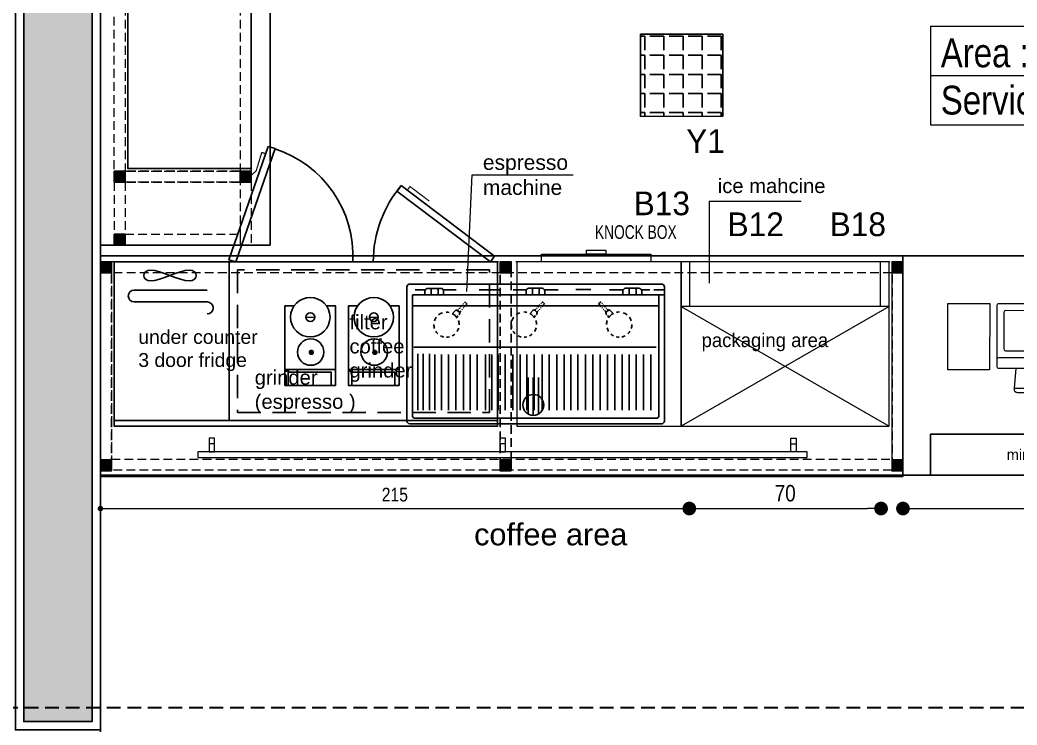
# Model space of a CAD drawing. Header units: millimetres. Extents: x 106699 to 122058, y 158555 to 162844.
# Drawn here: x 112306 to 112670, y 160280.4 to 160537.7 of the extents above; entities that cross this region are included whole.
import ezdxf
from ezdxf.enums import TextEntityAlignment as Align

# ---------------------------------------------------------------- set-up
doc = ezdxf.new("R2010")
doc.units = ezdxf.units.MM
for name, pattern in [('$0$4+1 daire_(K) TİP A - C BLOK$0$4+1 (K) 1$0$3+1 daire1$0$131121 243C_L00F00(plan)$0$HIDDEN2', [4.7625, 3.175, -1.5875]), ('11-021_3000-BLOK_K_ZEMIN_KAT_STR$0$HIDDEN2', [4.7625, 3.175, -1.5875]), ('DASHED', [12.77794, 8.518627, -4.259313]), ('HIDDEN', [0.375, 0.25, -0.125])]:
    doc.linetypes.add(name, pattern=pattern)
for name, color, linetype in [('0-HSL-WLL', 253, 'Continuous'), ('002 Çizgi', 7, 'Continuous'), ('300_Z4_STR_F03$0$2-SPS-RCN', 2, 'Continuous'), ('I-Eqpm-Move-N', 2, 'Continuous'), ('I-Powr-Wall-N', 2, 'Continuous'), ('S2000-002 Çizgi', 7, 'Continuous')]:
    doc.layers.add(name, color=color, linetype=linetype)
for name, color, linetype, lineweight in [('300_Z4_STR_F03$0$AUDIT_D_220920114151-103', 251, 'Continuous', 5), ('AIT - Kitchen Equipment', 4, 'Continuous', 5), ('AIT-KITCHEN EQUIPMENT', 4, 'Continuous', 0), ('no3_mermer gorunus on', 31, 'Continuous', 15), ('no3_paslanmaz gorunus arka', 173, 'Continuous', 9), ('no3_paslanmaz gorunus on', 163, 'Continuous', 15), ('no3_tefriş arka kalın', 77, 'Continuous', 15), ('no3_yazı tefriş', 152, 'Continuous', 0), ('oda poz', 51, 'Continuous', 13)]:
    doc.layers.add(name, color=color, linetype=linetype, lineweight=lineweight)
doc.layers.add('area', color=200, linetype='Continuous', plot=False)
doc.styles.add('ARTUR', font='l_10646.ttf')
doc.styles.add('ATG_ROMANS', font='GOTHIC.TTF', dxfattribs={"width": 0.75})
doc.styles.add('BE', font='ARIALN.TTF')
doc.styles.add('EC', font='ARIALN.TTF')
doc.styles.get("Standard").update_dxf_attribs({"font": 'arial.ttf'})
doc.styles.add('TAKSİM', font='GOTHIC.TTF', dxfattribs={"height": 20})
doc.dimstyles.new('BE-50', dxfattribs={"dimscale": 100, "dimtxt": 0.06, "dimasz": 0.05, "dimexe": 0.025, "dimexo": 0, "dimgap": 0.025, "dimtad": 1, "dimdec": 1, "dimrnd": 0.5, "dimdsep": 46, "dimtxsty": 'BE', "dimblk": 'DOT', "dimcen": 0.5, "dimdle": 0.025, "dimse1": 1, "dimse2": 1, "dimclrd": 256, "dimclre": 256, "dimclrt": 256, "dimadec": 0, "dimazin": 2, "dimtm": 1e-09, "dimtfac": 1, "dimtdec": 1, "dimtix": 1, "dimtmove": 2, "dimatfit": 0, "dimldrblk": 'DOT', "dimfxl": 0.5, "dimfxlon": 1, "dimtolj": 1, "dimlwd": 9, "dimlwe": 0, "dimarcsym": 0})
doc.dimstyles.new('Copy of BE-50', dxfattribs={"dimscale": 100, "dimtxt": 0.05, "dimasz": 0.02, "dimexe": 0.025, "dimexo": 0, "dimgap": 0.025, "dimtad": 1, "dimdec": 1, "dimrnd": 0.5, "dimdsep": 46, "dimtxsty": 'BE', "dimblk": 'DOT', "dimcen": 0.5, "dimdle": 0.025, "dimse1": 1, "dimse2": 1, "dimclrd": 256, "dimclre": 256, "dimclrt": 256, "dimadec": 0, "dimazin": 2, "dimtm": 1e-09, "dimtfac": 1, "dimtdec": 1, "dimtix": 1, "dimtmove": 2, "dimatfit": 0, "dimldrblk": 'DOT', "dimfxl": 0.5, "dimfxlon": 1, "dimtolj": 1, "dimlwd": 9, "dimlwe": 0, "dimarcsym": 0})

# ---------------------------------------------------------------- blocks, each defined once
blk = doc.blocks.new('COLUMN')
at = {"layer": '300_Z4_STR_F03$0$AUDIT_D_220920114151-103', "true_color": 0x303030}
h = blk.add_hatch(color=250, dxfattribs=at)
h.dxf.hatch_style = 1
h.paths.add_polyline_path([(104767.62, 177818.4), (104852.62, 177818.4), (104852.62, 177903.41), (104767.62, 177903.41)])
h.paths.add_polyline_path([(104052.62, 177903.41), (104052.62, 177818.41), (103967.62, 177818.41), (103967.62, 177903.41)])
edge = h.paths.add_edge_path()
edge.add_line((104052.62, 177498.41), (104052.62, 177438.41))
h.paths.add_polyline_path([(103967.62, 177498.41), (104052.62, 177498.41), (104052.62, 177438.41), (103967.62, 177438.41)])
h.paths.add_polyline_path([(104852.62, 177438.41), (104767.62, 177438.41), (104767.62, 177498.41), (104852.62, 177498.41)])
h.paths.add_polyline_path([(104852.62, 177018.41), (104767.62, 177018.41), (104767.62, 177103.41), (104852.62, 177103.41)])
h.paths.add_polyline_path([(103967.62, 176233.41), (103967.62, 176318.41), (104052.62, 176318.41), (104052.62, 176233.41)])
h.paths.add_polyline_path([(103967.62, 177103.41), (104052.62, 177103.41), (104052.62, 177018.41), (103967.62, 177018.41)])
blk = doc.blocks.new('*U24')
for p, q in [((-300, 0), (16.3, 0)), ((-300, 0), (-300, -120)), ((16.3, 0), (16.3, -120)), ((-300, -60), (16.3, -60)), ((-300, -120), (16.3, -120))]:
    blk.add_line(p, q)
at = {"style": 'EC'}
blk.add_text('m² ', height=35, dxfattribs=at).set_placement((-36.2, -50))
at = {"linetype": 'ByBlock', "insert": (25, -275), "char_height": 50, "attachment_point": 7, "style": 'ARTUR'}
blk.add_mtext('\\A1;', dxfattribs=at)
at = {"style": 'EC'}
for tag, p in [('ROOMNO', (-287.5, -50)), ('ROOMNAME', (-287.5, -107.5))]:
    blk.add_attdef(tag, p, '', height=35, dxfattribs=at)
blk.add_attdef('BRUT', text='', height=35, dxfattribs=at).set_placement((-36.2, -50), align=Align.RIGHT)
blk = doc.blocks.new('1 - POINT OF SALE - PLAN VIEW')
at = {"layer": 'AIT - Kitchen Equipment', "color": 8}
for p, q in [((107, 389), (259.4, 389)), ((107, 147.7), (107, 389)), ((259.4, 389), (259.4, 147.7)), ((285.4, 382.6), (285.4, 185.5)), ((621.9, 389), (291.7, 389)), ((628.3, 185.5), (628.3, 382.6)), ((310.8, 357.2), (310.8, 223.6)), ((596.5, 363.6), (317.1, 363.6)), ((426.8, 333.1), (497.9, 333.1)), ((443.3, 352.4), (443.3, 219.8)), ((481.4, 352.4), (481.4, 219.8)), ((602.9, 223.6), (602.9, 357.2)), ((426.8, 305.7), (497.9, 305.7)), ((285.4, 185.5), (285.4, 159.6)), ((621.9, 191.8), (291.7, 191.8)), ((317.1, 217.2), (596.5, 217.2)), ((628.3, 159.6), (628.3, 185.5)), ((259.4, 147.7), (107, 147.7)), ((291.7, 153.3), (621.9, 153.3)), ((355.2, 153.3), (348.7, 78.9)), ((564.9, 78.9), (558.4, 153.3)), ((564.9, 79), (348.7, 79)), ((361.4, 65.1), (552.3, 65.1))]:
    blk.add_line(p, q, dxfattribs=at)
blk.add_circle((462.3, 319.4), 38.1, dxfattribs=at)
for centre, radius, start, end in [((291.7, 382.6), 6.35, 90, 180), ((621.9, 382.6), 6.35, 360, 90), ((317.1, 357.2), 6.35, 90, 180), ((596.5, 357.2), 6.35, 0, 90), ((317.1, 223.6), 6.35, 180, 270), ((596.5, 223.6), 6.35, 270, 360), ((291.7, 185.5), 6.35, 90, 180), ((621.9, 185.5), 6.35, 0, 90), ((291.7, 159.6), 6.35, 180, 270), ((621.9, 159.6), 6.35, 270, 0), ((361.4, 77.8), 12.7, 175, 270), ((552.3, 77.8), 12.7, 270, 5)]:
    blk.add_arc(centre, radius, start, end, dxfattribs=at)
blk = doc.blocks.new('A$C5b66a317')
at = {"color": 4}
blk.add_line((65, 110), (80, 110), dxfattribs=at)
for points in [[(0, 0), (0, 120), (80, 120), (80, 0)], [(65, 10), (65, 110)], [(65, 10), (80, 10)], [(0, 0), (80, 0)]]:
    blk.add_lwpolyline(points, dxfattribs=at)
at = {"layer": 'S2000-002 Çizgi', "color": 8, "true_color": 0x7a7a7a, "xscale": 0.1000002334292748, "yscale": 0.1000002334292748, "zscale": 0.1000002334292748, "rotation": 89.94642514503302}
blk.add_blockref('1 - POINT OF SALE - PLAN VIEW', (56.28, 5.68), dxfattribs=at)
at = {"layer": 'S2000-002 Çizgi', "color": 8, "true_color": 0x7a7a7a, "insert": (70.52, 37.86, 0), "char_height": 4, "width": 105.5846, "attachment_point": 1, "rotation": 90.009}
blk.add_mtext('{\\fManrope Light|b0|i0|c0|p2;mini \\fManrope Light|b0|i0|c162|p2;product shelf}', dxfattribs=at)
blk = doc.blocks.new('_Dot')
at = {"color": 0, "linetype": 'ByBlock', "lineweight": -2}
blk.add_line((-0.5, 0), (-1, 0), dxfattribs=at)
at = {"color": 0, "linetype": 'ByBlock', "const_width": 0.5}
blk.add_lwpolyline([(-0.25, 0, 1), (0.25, 0, 1)], format="xyb", close=True, dxfattribs=at)
blk = doc.blocks.new('*D44')
at = {"layer": 'Defpoints', "color": 0, "transparency": 16777216}
for p in [(112550.37, 160371.6), (112620.37, 160371.59), (112620.37, 160359.42)]:
    blk.add_point(p, dxfattribs=at)
at = {"layer": 'S2000-002 Çizgi', "color": 134, "lineweight": 9, "true_color": 0x00a5a5, "transparency": 16777216}
blk.add_line((112555.37, 160359.42), (112615.37, 160359.42), dxfattribs=at)
at = {"layer": 'S2000-002 Çizgi', "color": 134, "lineweight": 9, "true_color": 0x00a5a5, "transparency": 16777216, "xscale": 5, "yscale": 5, "zscale": 5, "rotation": 180}
blk.add_blockref('_Dot', (112550.37, 160359.42), dxfattribs=at)
at = {"layer": 'S2000-002 Çizgi', "color": 134, "lineweight": 9, "true_color": 0x00a5a5, "transparency": 16777216, "xscale": 5, "yscale": 5, "zscale": 5}
blk.add_blockref('_Dot', (112620.37, 160359.42), dxfattribs=at)
at = {"layer": 'S2000-002 Çizgi', "color": 134, "true_color": 0x00a5a5, "transparency": 16777216, "insert": (112585.37, 160364.98), "char_height": 6, "attachment_point": 5, "style": 'BE'}
blk.add_mtext('\\A1;70', dxfattribs=at)
blk = doc.blocks.new('*D45')
at = {"layer": 'Defpoints', "color": 0, "transparency": 16777216}
for p in [(112628.37, 160371.6), (112748.37, 160371.6), (112748.37, 160359.42)]:
    blk.add_point(p, dxfattribs=at)
at = {"layer": 'S2000-002 Çizgi', "color": 134, "lineweight": 9, "true_color": 0x00a5a5, "transparency": 16777216}
blk.add_line((112633.37, 160359.42), (112743.37, 160359.42), dxfattribs=at)
at = {"layer": 'S2000-002 Çizgi', "color": 134, "lineweight": 9, "true_color": 0x00a5a5, "transparency": 16777216, "xscale": 5, "yscale": 5, "zscale": 5, "rotation": 180}
blk.add_blockref('_Dot', (112628.37, 160359.42), dxfattribs=at)
at = {"layer": 'S2000-002 Çizgi', "color": 134, "lineweight": 9, "true_color": 0x00a5a5, "transparency": 16777216, "xscale": 5, "yscale": 5, "zscale": 5}
blk.add_blockref('_Dot', (112748.37, 160359.42), dxfattribs=at)
at = {"layer": 'S2000-002 Çizgi', "color": 134, "true_color": 0x00a5a5, "transparency": 16777216, "insert": (112688.37, 160364.98), "char_height": 6, "attachment_point": 5, "style": 'BE'}
blk.add_mtext('\\A1;120', dxfattribs=at)
blk = doc.blocks.new('power-220v-single')
at = {"layer": 'I-Powr-Wall-N'}
for p, q in [((0, 38.1), (0, -99.6)), ((-19, 33), (-19, -99.6)), ((19, 33), (19, -99.6))]:
    blk.add_line(p, q, dxfattribs=at)
blk.add_circle((0, 0), 38.1, dxfattribs=at)
blk = doc.blocks.new('#11 - ESPRESSO 3HEAD - PLAN VIEW')
at = {"layer": 'I-Eqpm-Move-N', "color": 1}
for p, q in [((-22909.8, -9619.5), (-22909.8, -9129.5)), ((-22899.8, -9119.5), (-21979.8, -9119.4)), ((-21969.8, -9619.4), (-21969.8, -9129.4)), ((-21969.8, -9619.4), (-21969.8, -9129.4)), ((-22889.8, -9589.5), (-22889.8, -9149.5)), ((-22879.8, -9139.5), (-22000.3, -9139.4)), ((-21989.8, -9589.4), (-21989.8, -9149.4)), ((-22879.8, -9399.4), (-21994.5, -9399.4)), ((-22889.8, -9549.5), (-21989.8, -9549.4)), ((-22909.8, -9589.5), (-21989.8, -9589.4)), ((-22826.6, -9589.5), (-22826.6, -9604)), ((-22806.2, -9589.5), (-22806.2, -9614)), ((-22781.1, -9614), (-22781.1, -9589.5)), ((-22758.1, -9604), (-22758.1, -9589.5)), ((-22472.9, -9589.6), (-22472.9, -9604.1)), ((-22452.6, -9589.6), (-22452.6, -9614.1)), ((-22427.5, -9614.1), (-22427.5, -9589.6)), ((-22404.5, -9604.1), (-22404.5, -9589.6)), ((-22103.6, -9589.2), (-22103.6, -9603.7)), ((-22083.2, -9589.2), (-22083.2, -9613.7)), ((-22058.2, -9613.7), (-22058.2, -9589.2)), ((-22035.2, -9603.7), (-22035.2, -9589.2)), ((-22899.8, -9629.5), (-21979.8, -9629.4)), ((-22816.6, -9614), (-22768.1, -9614)), ((-22462.9, -9614.1), (-22414.5, -9614.1)), ((-22093.6, -9613.7), (-22045.2, -9613.7))]:
    blk.add_line(p, q, dxfattribs=at)
at = {"layer": 'I-Eqpm-Move-N', "color": 254}
for p, q in [((-22860.6, -9169), (-22860.6, -9372.2)), ((-22833.4, -9169), (-22833.4, -9372.2)), ((-22806.3, -9169), (-22806.3, -9372.2)), ((-22780.4, -9169), (-22780.4, -9372.2)), ((-22755.7, -9169), (-22755.7, -9372.2)), ((-22728.5, -9169), (-22728.5, -9372.2)), ((-22701.4, -9169), (-22701.4, -9372.2)), ((-22675.5, -9169), (-22675.5, -9372.2)), ((-22648.3, -9169), (-22648.3, -9372.2)), ((-22621.2, -9169), (-22621.2, -9372.2)), ((-22594, -9169), (-22594, -9372.2)), ((-22568.1, -9169), (-22568.1, -9372.2)), ((-22543.4, -9169), (-22543.4, -9372.2)), ((-22516.3, -9169), (-22516.3, -9372.2)), ((-22489.1, -9169), (-22489.2, -9372.2)), ((-22463.2, -9169), (-22463.2, -9372.2)), ((-22433.6, -9169), (-22433.6, -9372.2)), ((-22407.7, -9169), (-22407.7, -9372.2)), ((-22383, -9169), (-22383, -9372.2)), ((-22355.9, -9169), (-22355.9, -9372.2)), ((-22328.7, -9169), (-22328.7, -9372.2)), ((-22302.8, -9169), (-22302.8, -9372.2)), ((-22279.4, -9169), (-22279.4, -9372.2)), ((-22255.9, -9169), (-22255.9, -9371.9)), ((-22226.3, -9169), (-22226.3, -9371.9)), ((-22200.3, -9169), (-22200.4, -9371.9)), ((-22175.7, -9169), (-22175.7, -9371.9)), ((-22148.5, -9169), (-22148.5, -9371.9)), ((-22121.4, -9169), (-22121.4, -9371.9)), ((-22095.5, -9169), (-22095.5, -9371.9)), ((-22072, -9169), (-22072, -9371.9)), ((-22052.4, -9169), (-22052.4, -9374.6)), ((-22028.9, -9169), (-22028.9, -9374.6)), ((-22009.3, -9169), (-22009.3, -9374.6)), ((-22722.2, -9521.6), (-22712, -9533.1)), ((-22707.3, -9508.4), (-22702, -9514.2)), ((-22704.9, -9533.5), (-22697.5, -9526.8)), ((-22704.5, -9533.1), (-22701, -9537.1)), ((-22699.4, -9517.1), (-22697.1, -9519.7)), ((-22697.1, -9526.4), (-22691.6, -9532.6)), ((-22689, -9535.4), (-22686.6, -9538.1)), ((-22452.3, -9535.4), (-22454.7, -9538.1)), ((-22444.2, -9526.4), (-22449.7, -9532.6)), ((-22441.9, -9517.1), (-22444.2, -9519.7)), ((-22436.4, -9533.5), (-22443.8, -9526.8)), ((-22436.8, -9533.1), (-22440.3, -9537.1)), ((-22434, -9508.4), (-22439.3, -9514.2)), ((-22419.1, -9521.6), (-22429.3, -9533.1)), ((-22169.5, -9535.1), (-22171.9, -9537.8)), ((-22161.4, -9526.1), (-22166.9, -9532.2)), ((-22159.1, -9516.8), (-22161.4, -9519.4)), ((-22153.6, -9533.1), (-22161.1, -9526.4)), ((-22154, -9532.8), (-22157.5, -9536.7)), ((-22151.2, -9508), (-22156.5, -9513.9)), ((-22136.3, -9521.3), (-22146.6, -9532.7)), ((-22698.6, -9539.8), (-22696, -9542.7)), ((-22693.6, -9545.4), (-22690.8, -9548.4)), ((-22688.4, -9551.1), (-22685.8, -9554)), ((-22683.9, -9541.2), (-22681.5, -9543.9)), ((-22683.4, -9556.7), (-22681, -9559.3)), ((-22678.8, -9546.8), (-22676.4, -9549.5)), ((-22678.6, -9562), (-22677.5, -9563.3)), ((-22676.1, -9563.3), (-22670.1, -9558)), ((-22674.1, -9552.1), (-22670, -9556.6)), ((-22467.2, -9552.1), (-22471.3, -9556.6)), ((-22465.2, -9563.3), (-22471.2, -9558)), ((-22462.5, -9546.8), (-22464.9, -9549.5)), ((-22462.7, -9562), (-22463.8, -9563.3)), ((-22457.9, -9556.7), (-22460.3, -9559.3)), ((-22457.4, -9541.2), (-22459.9, -9543.9)), ((-22452.9, -9551.1), (-22455.5, -9554)), ((-22447.7, -9545.4), (-22450.5, -9548.4)), ((-22442.7, -9539.8), (-22445.3, -9542.7)), ((-22184.5, -9551.7), (-22188.5, -9556.2)), ((-22182.5, -9563), (-22188.4, -9557.6)), ((-22179.7, -9546.4), (-22182.1, -9549.1)), ((-22179.9, -9561.6), (-22181.1, -9562.9)), ((-22175.1, -9556.3), (-22177.5, -9558.9)), ((-22174.7, -9540.8), (-22177.1, -9543.5)), ((-22170.1, -9550.7), (-22172.7, -9553.6)), ((-22165, -9545), (-22167.7, -9548)), ((-22160, -9539.4), (-22162.6, -9542.3)), ((-22909.8, -9608.5), (-22871.4, -9608.5)), ((-22856.3, -9608.5), (-22826.6, -9608.5)), ((-22759.2, -9608.5), (-22709.7, -9608.6)), ((-22641.5, -9608.9), (-22585.8, -9608.9)), ((-22521.8, -9608.4), (-22472, -9608.5)), ((-22403.1, -9608.5), (-22357.1, -9608.5)), ((-22310.2, -9608.5), (-22288.1, -9608.5)), ((-22288.7, -9608.5), (-22233, -9608.4)), ((-22149.6, -9608.2), (-22103.6, -9608.2)), ((-22117.5, -9608), (-22102.7, -9608)), ((-22036.1, -9608), (-22003, -9608)), ((-22014.1, -9608), (-21999.8, -9607.9))]:
    blk.add_line(p, q, dxfattribs=at)
at = {"layer": 'I-Eqpm-Move-N', "color": 1}
for centre, start, end in [((-22899.8, -9129.5), 90, 180), ((-21979.8, -9129.4), 0, 90), ((-22879.8, -9149.5), 90, 180), ((-21999.8, -9149.4), 0, 90), ((-22816.6, -9604), 180, 270), ((-22768.1, -9604), 270, 0), ((-22462.9, -9604.1), 180, 270), ((-22414.5, -9604.1), 270, 0), ((-22093.6, -9603.7), 180, 270), ((-22045.2, -9603.7), 270, 0), ((-22899.8, -9619.5), 180, 270), ((-21979.8, -9619.4), 270, 0)]:
    blk.add_arc(centre, 10, start, end, dxfattribs=at)
at = {"layer": 'I-Eqpm-Move-N', "color": 254}
for centre, radius, start, end in [((-22744.6, -9481.4), 46, 133.6501, 148.6762), ((-22744.6, -9481.4), 46, 102.1553, 117.7637), ((-22744.6, -9481.4), 46, 76.4057, 89.5918), ((-22744.6, -9481.4), 46, 49.1522, 63.6035), ((-22744.6, -9481.4), 46, 15.4264, 32.3494), ((-22396.7, -9481.4), 46, 147.6506, 164.5736), ((-22396.7, -9481.4), 46, 116.3965, 130.8478), ((-22396.7, -9481.4), 46, 90.4082, 103.5943), ((-22396.7, -9481.4), 46, 62.2363, 77.8447), ((-22396.7, -9481.4), 46, 31.3238, 46.3499), ((-22114, -9481), 46, 147.6506, 164.5736), ((-22114, -9481), 46, 116.3965, 130.8478), ((-22114, -9481), 46, 90.4082, 103.5943), ((-22114, -9481), 46, 62.2363, 77.8447), ((-22114, -9481), 46, 31.3238, 46.3499), ((-22744.6, -9481.4), 46, 162.2441, 180.7343), ((-22744.6, -9481.4), 46, 198.0245, 216.0549), ((-22744.6, -9481.4), 46, 341.0872, 359.9434), ((-22396.7, -9481.4), 46, 180.0566, 198.9128), ((-22396.7, -9481.4), 46, 323.9451, 341.9755), ((-22396.7, -9481.4), 46, 359.2657, 17.7559), ((-22114, -9481), 46, 180.0566, 198.9128), ((-22114, -9481), 46, 323.9451, 341.9755), ((-22114, -9481), 46, 359.2657, 17.7559), ((-22744.6, -9481.4), 46, 231.6193, 251.002), ((-22744.6, -9481.4), 46, 269.155, 282.7802), ((-22744.6, -9481.4), 46, 297.6311, 328.4212), ((-22708.2, -9529.7), 5, 221.9534, 311.9534), ((-22700.8, -9523.1), 5, 311.9534, 41.9534), ((-22440.5, -9523.1), 5, 138.0466, 228.0466), ((-22433.1, -9529.7), 5, 228.0466, 318.0466), ((-22396.7, -9481.4), 46, 211.5788, 242.3689), ((-22396.7, -9481.4), 46, 257.2198, 270.845), ((-22396.7, -9481.4), 46, 288.998, 308.3807), ((-22157.7, -9522.7), 5, 138.0466, 228.0466), ((-22150.3, -9529.4), 5, 228.0466, 318.0466), ((-22114, -9481), 46, 211.5788, 242.3689), ((-22114, -9481), 46, 257.2198, 270.845), ((-22114, -9481), 46, 288.998, 308.3807), ((-22676.7, -9562.6), 1, 221.9534, 311.9534), ((-22670.8, -9557.2), 1, 311.9534, 41.9534), ((-22670.8, -9557.2), 1, 311.9534, 41.9534), ((-22470.5, -9557.2), 1, 138.0466, 228.0466), ((-22470.5, -9557.2), 1, 138.0466, 228.0466), ((-22464.6, -9562.6), 1, 228.0466, 318.0466), ((-22187.8, -9556.9), 1, 138.0466, 228.0466), ((-22187.8, -9556.9), 1, 138.0466, 228.0466), ((-22181.8, -9562.2), 1, 228.0466, 318.0466)]:
    blk.add_arc(centre, radius, start, end, dxfattribs=at)
at = {"layer": 'I-Powr-Wall-N', "rotation": 359.9999999999999}
blk.add_blockref('power-220v-single', (-22431, -9188.1), dxfattribs=at)
blk = doc.blocks.new('A$C1C4536AD')
at = {"layer": 'S2000-002 Çizgi'}
for points in [[(0, 29), (0, 0), (18.5, 0)], [(3.39, 29), (0, 29), (0, 26.84)], [(18.5, 26.95), (18.5, 29), (15.2, 29)], [(18.5, 0), (18.5, 29)], [(7.82, 24.81), (10.92, 24.88)], [(0, 5.79), (18.5, 5.79)], [(1.26, 0), (1.26, 4.77), (16.97, 4.77), (16.97, 0)]]:
    blk.add_lwpolyline(points, dxfattribs=at)
at = {"layer": 'S2000-002 Çizgi', "const_width": 1}
blk.add_lwpolyline([(9.18, 12.02, 1), (10.18, 12.02, 1)], format="xyb", close=True, dxfattribs=at)
at = {"layer": 'S2000-002 Çizgi'}
blk.add_lwpolyline([(0.33, 5.24), (1.35, 5.24), (1.35, 5.79), (0.33, 5.79)], close=True, dxfattribs=at)
for centre, radius in [((9.3, 24.88), 7.2), ((9.3, 24.88), 1.6), ((9.43, 12.15), 4.82)]:
    blk.add_circle(centre, radius, dxfattribs=at)
blk = doc.blocks.new('A$C4e98ec13')
at = {"layer": 'no3_paslanmaz gorunus arka'}
for p, q in [((3.23, 43.67), (3.23, 60)), ((72.77, 43.67), (72.77, 60)), ((76, 43.67), (0, 43.67)), ((0, 43.67), (76, 0)), ((76, 43.67), (0, 0))]:
    blk.add_line(p, q, dxfattribs=at)
blk.add_lwpolyline([(76, 60), (0, 60), (0, 0), (76, 0), (76, 60)], dxfattribs=at)
blk = doc.blocks.new('A$Ce6916c44')
at = {"layer": 'no3_paslanmaz gorunus on'}
for points in [[(9, 62.8), (49, 62.8), (49, 60), (9, 60)], [(25.5, 64.2), (32.5, 64.2), (32.5, 62.8), (25.5, 62.8)], [(60, 60), (0, 60), (0, 0), (60, 0)]]:
    blk.add_lwpolyline(points, close=True, dxfattribs=at)
blk = doc.blocks.new('*D233')
at = {"layer": 'Defpoints', "color": 0, "transparency": 16777216}
for p in [(112335.37, 160371.16), (112550.37, 160371.6), (112550.37, 160359.42)]:
    blk.add_point(p, dxfattribs=at)
at = {"layer": 'S2000-002 Çizgi', "color": 134, "lineweight": 9, "true_color": 0x00a5a5, "transparency": 16777216}
blk.add_line((112337.37, 160359.42), (112548.37, 160359.42), dxfattribs=at)
at = {"layer": 'S2000-002 Çizgi', "color": 134, "lineweight": 9, "true_color": 0x00a5a5, "transparency": 16777216, "xscale": 2, "yscale": 2, "zscale": 2, "rotation": 180}
blk.add_blockref('_Dot', (112335.37, 160359.42), dxfattribs=at)
at = {"layer": 'S2000-002 Çizgi', "color": 134, "lineweight": 9, "true_color": 0x00a5a5, "transparency": 16777216, "xscale": 2, "yscale": 2, "zscale": 2}
blk.add_blockref('_Dot', (112550.37, 160359.42), dxfattribs=at)
at = {"layer": 'S2000-002 Çizgi', "color": 134, "true_color": 0x00a5a5, "transparency": 16777216, "insert": (112442.87, 160364.47), "char_height": 5, "attachment_point": 5, "style": 'BE'}
blk.add_mtext('\\A1;215', dxfattribs=at)

msp = doc.modelspace()

# ---------------------------------------------------------------- hatches: boundary and pattern name
h = msp.add_hatch(color=4)
h.dxf.hatch_style = 1
h.paths.add_polyline_path([(112344.37, 160482.58), (112344.37, 160478.58), (112340.37, 160478.58), (112340.37, 160482.58)])
h = msp.add_hatch(color=4)
h.dxf.hatch_style = 1
h.paths.add_polyline_path([(112390.37, 160482.58), (112390.37, 160478.58), (112386.37, 160478.58), (112386.37, 160482.58)])
h = msp.add_hatch(color=4)
h.dxf.hatch_style = 1
h.paths.add_polyline_path([(112344.37, 160459.6), (112344.37, 160455.6), (112340.37, 160455.6), (112340.37, 160459.6)])
h = msp.add_hatch(color=4)
h.dxf.hatch_style = 1
h.paths.add_polyline_path([(112335.37, 160445.5), (112339.37, 160445.5), (112339.37, 160449.5), (112335.37, 160449.5)])
h = msp.add_hatch(color=4)
h.dxf.hatch_style = 1
h.paths.add_polyline_path([(112485.37, 160445.5), (112481.37, 160445.5), (112481.37, 160449.5), (112485.37, 160449.5)])
h = msp.add_hatch(color=4)
h.dxf.hatch_style = 1
h.paths.add_polyline_path([(112628.37, 160445.5), (112624.37, 160445.5), (112624.37, 160449.5), (112628.37, 160449.5)])
h = msp.add_hatch(color=4)
h.dxf.hatch_style = 1
h.paths.add_polyline_path([(112335.37, 160377.16), (112339.37, 160377.16), (112339.37, 160373.16), (112335.37, 160373.16)])
h = msp.add_hatch(color=4)
h.dxf.hatch_style = 1
h.paths.add_polyline_path([(112485.37, 160377.16), (112481.37, 160377.16), (112481.37, 160373.16), (112485.37, 160373.16)])
h = msp.add_hatch(color=4)
h.dxf.hatch_style = 1
h.paths.add_polyline_path([(112628.37, 160377.16), (112624.37, 160377.16), (112624.37, 160373.16), (112628.37, 160373.16)])
at = {"layer": '0-HSL-WLL', "true_color": 0x7a7a7a}
h = msp.add_hatch(color=8, dxfattribs=at)
h.dxf.hatch_style = 1
h.paths.add_polyline_path([(112332.37, 160910.9), (112307.37, 160910.9), (112307.37, 160654.78), (112332.36, 160654.78), (112332.36, 160674.78), (112332.36, 160674.78), (112332.36, 160654.78), (113585.75, 160654.78), (113585.75, 160127.9), (113949.1, 160127.9), (113949.1, 160147.9), (113605.75, 160147.9), (113605.75, 160674.78), (112332.36, 160674.78), (112332.36, 160654.82), (112332.36, 160654.78), (112332.36, 160674.78)])
h.paths.add_polyline_path([(112332.37, 160569.78), (112307.37, 160569.78), (112307.37, 160351.53), (112307.37, 160281.65), (112332.37, 160281.65)], flags=17)
h.paths.add_polyline_path([(113892.37, 159769.78), (113892.37, 159789.78), (113192.37, 159789.78), (113192.37, 159769.78)])
h.paths.add_polyline_path([(112772.37, 159789.78), (112772.37, 159769.78), (113107.37, 159769.78), (113107.37, 159789.78)])
h.paths.add_polyline_path([(112712.37, 159769.78), (112712.37, 159789.78), (112392.37, 159789.78), (112392.37, 159769.78)])
at = {"layer": 'S2000-002 Çizgi', "true_color": 0x7a7a7a}
h = msp.add_hatch(dxfattribs=at)
h.set_pattern_fill('ANGLE', color=8, angle=180)
h.set_pattern_definition([(180, (111367.602, 159302.494), (1e-14, -6.985), [5.08, -1.905]), (270, (111367.602, 159302.494), (6.985, 1e-14), [5.08, -1.905])])
h.paths.add_polyline_path([(112532.6, 160502.55), (112562.6, 160502.58), (112562.57, 160532.58), (112532.57, 160532.55)])

# ---------------------------------------------------------------- linework, layer by layer
at = {"color": 4, "linetype": '$0$4+1 daire_(K) TİP A - C BLOK$0$4+1 (K) 1$0$3+1 daire1$0$131121 243C_L00F00(plan)$0$HIDDEN2'}
for points in [[(112340.37, 160482.58), (112340.37, 160478.58), (112386.37, 160478.58), (112386.37, 160482.58)], [(112335.37, 160449.5), (112339.37, 160449.5), (112339.37, 160377.16), (112335.37, 160377.16)], [(112485.37, 160449.5), (112481.37, 160449.5), (112481.37, 160377.16), (112485.37, 160377.16)], [(112628.37, 160449.5), (112624.37, 160449.5), (112624.37, 160377.16), (112628.37, 160377.16)]]:
    msp.add_lwpolyline(points, close=True, dxfattribs=at)
at = {"color": 4}
for points in [[(112340.37, 160482.58), (112340.37, 160478.58), (112344.37, 160478.58), (112344.37, 160482.58)], [(112386.37, 160482.58), (112386.37, 160478.58), (112390.37, 160478.58), (112390.37, 160482.58)], [(112340.37, 160459.6), (112340.37, 160455.6), (112344.37, 160455.6), (112344.37, 160459.6)], [(112335.37, 160449.5), (112339.37, 160449.5), (112339.37, 160445.5), (112335.37, 160445.5)], [(112485.37, 160449.5), (112481.37, 160449.5), (112481.37, 160445.5), (112485.37, 160445.5)], [(112628.37, 160449.5), (112624.37, 160449.5), (112624.37, 160445.5), (112628.37, 160445.5)], [(112335.37, 160373.16), (112339.37, 160373.16), (112339.37, 160377.16), (112335.37, 160377.16)], [(112485.37, 160373.16), (112481.37, 160373.16), (112481.37, 160377.16), (112485.37, 160377.16)], [(112628.37, 160373.16), (112624.37, 160373.16), (112624.37, 160377.16), (112628.37, 160377.16)]]:
    msp.add_lwpolyline(points, close=True, dxfattribs=at)
at = {"layer": '002 Çizgi', "color": 7}
for p, q in [((112352.66, 160446.31), (112353.81, 160446.48)), ((112353.81, 160446.48), (112355.27, 160446.31)), ((112367.75, 160446.48), (112366.29, 160446.31)), ((112368.9, 160446.31), (112367.75, 160446.48)), ((112351.19, 160444.48), (112351.36, 160445.21)), ((112351.36, 160443.74), (112351.19, 160444.48)), ((112351.36, 160445.21), (112351.85, 160445.85)), ((112351.85, 160443.1), (112351.36, 160443.74)), ((112351.85, 160445.85), (112352.66, 160446.31)), ((112352.66, 160442.65), (112351.85, 160443.1)), ((112355.27, 160446.31), (112356.97, 160445.85)), ((112356.97, 160443.1), (112355.27, 160442.65)), ((112356.97, 160445.85), (112358.83, 160445.21)), ((112358.83, 160443.74), (112356.97, 160443.1)), ((112358.83, 160445.21), (112360.78, 160444.48)), ((112360.78, 160444.48), (112358.83, 160443.74)), ((112362.73, 160445.21), (112360.78, 160444.48)), ((112360.78, 160444.48), (112362.73, 160443.74)), ((112364.59, 160445.85), (112362.73, 160445.21)), ((112362.73, 160443.74), (112364.59, 160443.1)), ((112366.29, 160446.31), (112364.59, 160445.85)), ((112364.59, 160443.1), (112366.29, 160442.65)), ((112369.71, 160445.85), (112368.9, 160446.31)), ((112368.9, 160442.65), (112369.71, 160443.1)), ((112370.2, 160445.21), (112369.71, 160445.85)), ((112369.71, 160443.1), (112370.2, 160443.74)), ((112370.37, 160444.48), (112370.2, 160445.21)), ((112370.2, 160443.74), (112370.37, 160444.48)), ((112353.81, 160442.47), (112352.66, 160442.65)), ((112355.27, 160442.65), (112353.81, 160442.47)), ((112366.29, 160442.65), (112367.75, 160442.47)), ((112367.75, 160442.47), (112368.9, 160442.65)), ((112374.37, 160439.17), (112347.7, 160439.17)), ((112347.7, 160434.82), (112374.37, 160434.82)), ((112340.37, 160391.5), (112480.37, 160391.5))]:
    msp.add_line(p, q, dxfattribs=at)
for points in [[(112396.67, 160491.6), (112382.31, 160450.25), (112384.77, 160449.5), (112399.13, 160490.85)], [(112445.16, 160477.32), (112479.27, 160451.55), (112477.73, 160449.5), (112443.62, 160475.27)], [(112340.37, 160449.5), (112340.37, 160389.5), (112480.37, 160389.5), (112480.37, 160449.5)]]:
    msp.add_lwpolyline(points, close=True, dxfattribs=at)
at = {"layer": '002 Çizgi', "color": 7, "const_width": 0.428}
for points in [[(112395.86, 160488.9), (112394.28, 160489.38), (112392.23, 160482.63), (112389.75, 160480.46)], [(112447.41, 160475.62), (112448.4, 160476.94), (112454.04, 160472.69), (112455.48, 160471.6)]]:
    msp.add_lwpolyline(points, dxfattribs=at)
at = {"layer": '002 Çizgi', "color": 7}
msp.add_lwpolyline([(112382.37, 160391.5), (112382.37, 160449.5)], dxfattribs=at)
at = {"layer": '002 Çizgi', "color": 7, "linetype": 'DASHED'}
msp.add_lwpolyline([(112385.37, 160394.5), (112477.37, 160394.5), (112477.37, 160446.5), (112385.37, 160446.5)], close=True, dxfattribs=at)
at = {"layer": '002 Çizgi', "color": 7}
for centre, radius, start, end in [((112386.6, 160451.66), 40.97, 356.9817, 72.2794), ((112477.73, 160449.5), 42.75, 139.4908, 180), ((112347.7, 160437), 2.17, 90, 270), ((112374.37, 160432.65), 2.17, 270, 90)]:
    msp.add_arc(centre, radius, start, end, dxfattribs=at)
at = {"layer": '300_Z4_STR_F03$0$2-SPS-RCN'}
for points in [[(112335.37, 160569.78), (112335.37, 160278.65), (112304.37, 160278.65), (112304.37, 160351.53), (112304.37, 160913.9), (112335.37, 160913.9), (112335.37, 160674.78)], [(112332.37, 160569.78), (112332.37, 160281.65), (112307.37, 160281.65), (112307.37, 160351.53), (112307.37, 160910.9), (112332.37, 160910.9), (112332.36, 160654.82)]]:
    msp.add_lwpolyline(points, dxfattribs=at)
at = {"layer": '300_Z4_STR_F03$0$AUDIT_D_220920114151-103', "color": 214, "linetype": 'HIDDEN', "lineweight": 30, "ltscale": 20, "true_color": 0xae1ea2}
msp.add_line((113632.74, 160286.74), (111915.96, 160286.74), dxfattribs=at)
at = {"layer": 'AIT-KITCHEN EQUIPMENT', "linetype": '11-021_3000-BLOK_K_ZEMIN_KAT_STR$0$HIDDEN2'}
for p, q in [((112386.37, 160561.58), (112386.37, 160455.6)), ((112340.37, 160478.58), (112340.37, 160459.6)), ((112344.37, 160478.58), (112344.37, 160455.6)), ((112390.37, 160478.58), (112390.37, 160455.6))]:
    msp.add_line(p, q, dxfattribs=at)
for points in [[(112340.37, 160478.58), (112340.37, 160565.58), (112390.37, 160565.58), (112390.37, 160478.58)], [(112390.37, 160482.58), (112390.37, 160561.58), (112344.37, 160561.58), (112344.37, 160482.58)], [(112344.37, 160459.6), (112386.37, 160459.6), (112386.37, 160455.6), (112344.37, 160455.6)], [(112335.37, 160373.5), (112628.37, 160373.5), (112628.37, 160449.5), (112335.37, 160449.5)], [(112339.37, 160377.5), (112624.37, 160377.5), (112624.37, 160445.5), (112339.37, 160445.5)]]:
    msp.add_lwpolyline(points, close=True, dxfattribs=at)
at = {"layer": 'area'}
for points in [[(113255.57, 159994.18), (113255.57, 160441.58), (113185.57, 160441.58), (113185.57, 160566.58), (113101.57, 160566.58), (113101.57, 160651.58), (112775.57, 160651.58), (112775.57, 160566.58), (112706.98, 160566.58), (112706.98, 160651.58), (112397.57, 160651.58), (112397.57, 160566.58), (112335.37, 160566.58), (112335.37, 160371.6), (112990.37, 160371.58), (112990.37, 159857.99), (113000.37, 159857.98), (113000.37, 159792.98), (113104.17, 159792.98), (113104.17, 159857.98), (113185.57, 159857.97), (113185.57, 159982.58), (113255.57, 159982.58)], [(112335.39, 159857.78), (112335.37, 160371.6), (112990.37, 160371.6), (112990.37, 160057.26), (112990.37, 160057.26), (112990.37, 159989.58), (112990.37, 159989.58), (112990.37, 159857.98), (112990.37, 159857.98), (112990.37, 159792.98), (112803.57, 159792.98), (112803.57, 159907.98), (112793.57, 159907.98), (112793.57, 159857.98), (112706.17, 159857.98), (112706.17, 159907.98), (112696.17, 159907.98), (112696.17, 159792.98), (112395.57, 159792.98), (112395.34, 159857.99), (112335.39, 159857.78)]]:
    msp.add_lwpolyline(points, dxfattribs=at)
at = {"layer": 'no3_mermer gorunus on'}
for points in [[(112377.06, 160380.09), (112377.06, 160385.09), (112375.06, 160385.09), (112375.06, 160380.09), (112377.06, 160380.09)], [(112483.22, 160380.09), (112483.22, 160385.09), (112481.22, 160385.09), (112481.22, 160380.09), (112483.22, 160380.09)], [(112587.38, 160380.09), (112587.38, 160385.09), (112589.38, 160385.09), (112589.38, 160380.09), (112587.38, 160380.09)], [(112377.06, 160383.09), (112375.06, 160383.09)], [(112483.22, 160383.09), (112481.22, 160383.09)], [(112587.38, 160383.09), (112589.38, 160383.09)]]:
    msp.add_lwpolyline(points, dxfattribs=at)
msp.add_lwpolyline([(112370.99, 160378.09), (112593.45, 160378.09), (112593.45, 160380.09), (112370.99, 160380.09)], close=True, dxfattribs=at)
at = {"layer": 'no3_yazı tefriş'}
for points in [[(112469.12, 160438.65), (112471.12, 160481.27), (112507.95, 160481.27)], [(112591.2, 160471.53), (112557.67, 160471.53), (112557.67, 160441.73)]]:
    msp.add_lwpolyline(points, dxfattribs=at)
at = {"layer": 'S2000-002 Çizgi'}
for points in [[(112397.37, 160455.6), (112397.37, 160566.58), (112335.37, 160566.58), (112335.37, 160455.6)], [(112345.37, 160560.58), (112390.37, 160560.58), (112390.37, 160483.58), (112345.37, 160483.58)], [(112628.37, 160451.6), (112335.37, 160451.6), (112335.37, 160371.16), (112628.37, 160371.16)]]:
    msp.add_lwpolyline(points, close=True, dxfattribs=at)
at = {"layer": 'S2000-002 Çizgi', "color": 8, "true_color": 0x7a7a7a}
msp.add_lwpolyline([(112562.57, 160532.58), (112532.57, 160532.55), (112532.6, 160502.55), (112562.6, 160502.58)], close=True, dxfattribs=at)

# ---------------------------------------------------------------- block references
for name, p, rotation in [('COLUMN', (290210.78, 55802.16), 90), ('A$C5b66a317', (112628.37, 160451.6), 270)]:
    msp.add_blockref(name, p, dxfattribs=dict(rotation=rotation))
at = {"xscale": 0.1000002334292725, "yscale": 0.1000002334292725, "zscale": 0.1000002334292725, "rotation": 179.99813030759}
msp.add_blockref('#11 - ESPRESSO 3HEAD - PLAN VIEW', (110250.28, 159478.49), dxfattribs=at)
at = {"layer": 'no3_tefriş arka kalın', "color": 1}
msp.add_blockref('A$C4e98ec13', (112547.37, 160389.5), dxfattribs=at)
at = {"layer": 'oda poz', "xscale": 0.3000000000000001, "yscale": 0.3000000000000001, "zscale": 0.3000000000000001}
msp.add_blockref('*U24', (112728.43, 160535.48), dxfattribs=at).add_auto_attribs({'ROOMNO': 'Area :', 'ROOMNAME': 'Service', 'BRUT': '35.9'})
at = {"layer": 'S2000-002 Çizgi'}
for name, p in [('A$Ce6916c44', (112487.37, 160389.5)), ('A$C1C4536AD', (112402.71, 160404.38)), ('A$C1C4536AD', (112425.89, 160404.38))]:
    msp.add_blockref(name, p, dxfattribs=at)

# ---------------------------------------------------------------- texts
at = {"style": 'TAKSİM'}
for s, p in [('Y1', (112556.3, 160489.24, -0.01)), ('B13', (112540.33, 160466.48)), ('B12', (112574.6, 160458.85, 0)), ('B18', (112611.88, 160458.85, 0))]:
    msp.add_text(s, height=8.64, dxfattribs=at).set_placement(p, align=Align.CENTER)
at = {"color": 4, "insert": (112554.85, 160416.82, 0), "char_height": 5.0545, "width": 76.8983, "attachment_point": 7}
msp.add_mtext('{\\fManrope Light|b0|i0|c162|p2;packaging area}', dxfattribs=at)
at = {"layer": 'no3_yazı tefriş', "attachment_point": 1}
for s, insert, char_height, width in [('espresso\\Pmachine', (112475.01, 160488.52, 0.07), 5.486, 84.0788), ('ice mahcine', (112560.76, 160479.84), 5.2762, 122.1133), ('filter\\Pcoffee\\Pgrinder', (112426.31, 160430.1, 0.68), 5.276, 80.2718), ('under counter\\P3 door fridge', (112349.22, 160424.58, 0), 5.0545, 76.8983), ('grinder\\P(espresso )', (112391.71, 160409.9, 2.2), 5.2762, 80.2718), ('coffee area', (112471.81, 160353.99), 8, 80.4763)]:
    msp.add_mtext(s, dxfattribs=dict(at, insert=insert, char_height=char_height, width=width))
at = {"layer": 'no3_yazı tefriş', "lineweight": 9, "insert": (112530.84, 160460.29, 0), "char_height": 5, "attachment_point": 5, "style": 'ATG_ROMANS'}
msp.add_mtext('\\A1;KNOCK BOX', dxfattribs=at)

# ---------------------------------------------------------------- dimensions: what is measured, and where the dimension line sits
at = {"layer": 'S2000-002 Çizgi'}
dim = msp.add_linear_dim(base=(112550.37, 160359.42), p1=(112335.37, 160371.16), p2=(112550.37, 160371.6), dimstyle='Copy of BE-50', dxfattribs=at)
dim.commit()
dim.dimension.update_dxf_attribs({"geometry": '*D233', "text_midpoint": (112442.87, 160364.47)})
at = {"layer": 'S2000-002 Çizgi', "color": 8, "true_color": 0x7a7a7a}
for base, p1, p2, picture, middle in [((112620.37, 160359.42), (112550.37, 160371.6), (112620.37, 160371.59), '*D44', (112585.37, 160364.98)), ((112748.37, 160359.42), (112628.37, 160371.6), (112748.37, 160371.6), '*D45', (112688.37, 160364.98))]:
    dim = msp.add_linear_dim(base=base, p1=p1, p2=p2, dimstyle='BE-50', dxfattribs=at)
    dim.commit()
    dim.dimension.update_dxf_attribs({"geometry": picture, "text_midpoint": middle})

doc.saveas('drawing.dxf')
